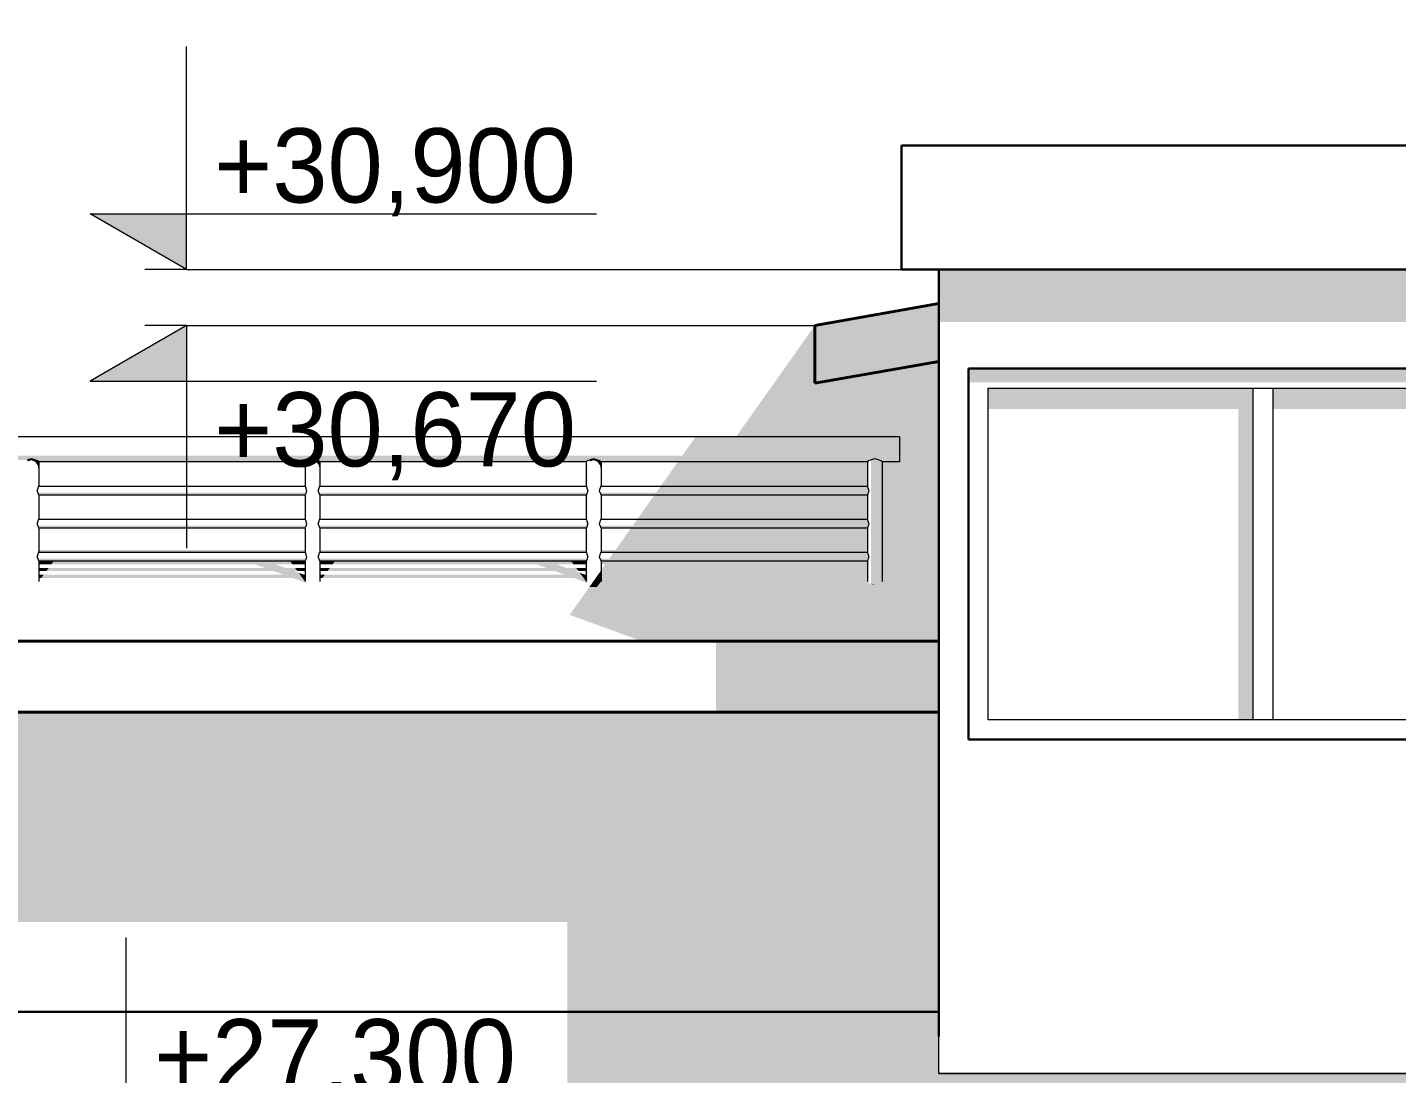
# Model space of a CAD drawing. Extents: x -73780 to 132552, y -11647 to 36957.
# Drawn here: x -65534 to -60003, y 27650 to 31878 of the extents above; entities that cross this region are included whole.
import ezdxf
from ezdxf.enums import TextEntityAlignment as Align

# ---------------------------------------------------------------- set-up
doc = ezdxf.new("R2010")
doc.units = 0
doc.header["$MEASUREMENT"] = 0
for name, color, linetype, lineweight in [('0_Ном_пера__1', 7, 'Continuous', 13), ('0_Ном_пера__120', 7, 'Continuous', 13), ('0_Ном_пера__7', 7, 'Continuous', 5), ('Интерьер- Перегородка_Ном_пера__41', 7, 'Continuous', 30), ('Интерьер- Перегородка_Ном_пера__7', 7, 'Continuous', 5), ('Крыши_Ном_пера__61', 7, 'Continuous', 40), ('Крыши_Ном_пера__7', 7, 'Continuous', 5), ('Мебель_Ном_пера__1', 7, 'Continuous', 13), ('Мебель_Ном_пера__7', 7, 'Continuous', 5), ('Окна ArchiCAD_Ном_пера__1', 7, 'Continuous', 13), ('Окна ArchiCAD_Ном_пера__41', 7, 'Continuous', 30), ('Окна ArchiCAD_Ном_пера__7', 7, 'Continuous', 5), ('Перекрытия_Ном_пера__21', 7, 'Continuous', 20), ('Перекрытия_Ном_пера__41', 7, 'Continuous', 30), ('Перекрытия_Ном_пера__7', 7, 'Continuous', 5)]:
    doc.layers.add(name, color=color, linetype=linetype, lineweight=lineweight)
doc.layers.add('0_Ном_пера__98', color=7, linetype='Continuous', lineweight=13, true_color=0x001f3e)
for name, color, linetype in [('Интерьер- Перегородка', 7, 'Continuous'), ('Крыши', 7, 'Continuous'), ('Мебель', 7, 'Continuous'), ('Окна ArchiCAD', 7, 'Continuous'), ('Перекрытия', 7, 'Continuous')]:
    doc.layers.add(name, color=color, linetype=linetype)
doc.styles.add('СГЕНЕРИР_СТИЛЬ_1', font='GOTHIC.TTF')
doc.styles.add('СГЕНЕРИР_СТИЛЬ_3', font='GOTHIC.TTF')

# ---------------------------------------------------------------- blocks, each defined once
blk = doc.blocks.new('Элемент разреза_206', base_point=(-87179.4, 0))
at = {"layer": 'Окна ArchiCAD_Ном_пера__7', "linetype": 'Continuous'}
for points in [[(-61732.7, 30500), (-61732.7, 30443.4), (-58302.7, 30443.4), (-58302.7, 30420), (-58282.7, 30420), (-58202.7, 30420), (-58202.7, 30500)], [(-61652.7, 30420), (-61652.7, 30335.1), (-60642.7, 30335.1), (-60642.7, 29080), (-60582.7, 29080), (-60582.7, 30420)], [(-60502.7, 30335.1), (-59492.7, 30335.1), (-59492.7, 29080), (-59432.7, 29080), (-59432.7, 30420), (-60502.7, 30420)], [(-58282.7, 30420), (-59352.7, 30420), (-59352.7, 30335.1), (-58362.7, 30335.1), (-58362.7, 29080), (-58282.7, 29080)], [(-58202.7, 29080), (-58202.7, 30420), (-58282.7, 30420), (-58282.7, 29080)], [(-58302.7, 29000), (-58202.7, 29000), (-58202.7, 29080), (-58282.7, 29080), (-58302.7, 29080)]]:
    blk.add_hatch(color=256, dxfattribs=at).paths.add_polyline_path(points, flags=0)
at = {"layer": 'Окна ArchiCAD_Ном_пера__1', "linetype": 'Continuous'}
for p, q in [((-61652.7, 29080), (-61652.7, 30420)), ((-61652.7, 30420), (-60582.7, 30420)), ((-60582.7, 30420), (-60502.7, 30420)), ((-60582.7, 29080), (-60582.7, 30420)), ((-60502.7, 30420), (-60502.7, 29080)), ((-60502.7, 30420), (-59432.7, 30420)), ((-59432.7, 30420), (-59352.7, 30420)), ((-59432.7, 29080), (-59432.7, 30420)), ((-59352.7, 30420), (-59352.7, 29080)), ((-59352.7, 30420), (-58282.7, 30420)), ((-58282.7, 30420), (-58282.7, 29080)), ((-60582.7, 29080), (-61652.7, 29080)), ((-60502.7, 29080), (-60582.7, 29080)), ((-59432.7, 29080), (-60502.7, 29080)), ((-59352.7, 29080), (-59432.7, 29080)), ((-58282.7, 29080), (-59352.7, 29080))]:
    blk.add_line(p, q, dxfattribs=at)
at = {"layer": 'Окна ArchiCAD_Ном_пера__41', "linetype": 'Continuous'}
for p, q in [((-58202.7, 30500), (-61732.7, 30500)), ((-61732.7, 30500), (-61732.7, 29000)), ((-61732.7, 29000), (-58202.7, 29000))]:
    blk.add_line(p, q, dxfattribs=at)
blk = doc.blocks.new('Элемент разреза_277', base_point=(-87179.4, 0))
at = {"layer": 'Мебель_Ном_пера__7', "linetype": 'Continuous'}
for points in [[(-62840, 30216), (-62852.9, 30197.7), (-62011, 30197.7), (-62011, 30216)], [(-62835.2, 30222.7), (-62840, 30216), (-62011, 30216), (-62011, 30222.7)], [(-67889.8, 30129.4), (-67805.8, 30129.4), (-67804.8, 30130.4), (-67789.8, 30134.4), (-67774.8, 30130.4), (-67773.9, 30129.4), (-66670.1, 30129.4), (-66669.1, 30130.4), (-66654.1, 30134.4), (-66639.1, 30130.4), (-66638.1, 30129.4), (-65534.3, 30129.4), (-65533.3, 30130.4), (-65518.3, 30134.4), (-65503.3, 30130.4), (-65502.3, 30129.4), (-64398.5, 30129.4), (-64397.5, 30130.4), (-64382.5, 30134.4), (-64367.5, 30130.4), (-64366.6, 30129.4), (-63262.8, 30129.4), (-63261.8, 30130.4), (-63246.8, 30134.4), (-63231.8, 30130.4), (-63230.8, 30129.4), (-62127, 30129.4), (-62126, 30130.4), (-62111, 30134.4), (-62096, 30130.4), (-62095, 30129.4), (-62011, 30129.4), (-62011, 30147.7), (-67889.8, 30147.7)], [(-62870.6, 30172.7), (-62888.3, 30147.7), (-62011, 30147.7), (-62011, 30172.7)], [(-62852.9, 30197.7), (-62870.6, 30172.7), (-62011, 30172.7), (-62011, 30197.7)], [(-65533.3, 30130.4), (-65533.3, 30123.2), (-65518.3, 30128.9), (-65518.3, 30134.4)], [(-65503.3, 30129.6), (-65503.3, 30130.4), (-65518.3, 30134.4), (-65518.3, 30130.7)], [(-65518.3, 30128.9), (-65503.3, 30123.2), (-65503.3, 30129.6), (-65518.3, 30130.7)], [(-65503.3, 30123.2), (-65492.3, 30107.6), (-65492.3, 30126.7), (-65502.3, 30129.4), (-65503.3, 30130.4)], [(-65502.3, 30129.4), (-65492.3, 30126.7), (-65488.3, 30122.7), (-64412.5, 30122.7), (-64408.5, 30126.7), (-64398.5, 30129.4)], [(-65492.3, 30126.7), (-65492.3, 30107.6), (-65488.3, 30086.4), (-65488.3, 30122.7)], [(-64412.5, 30024.3), (-64410.2, 30022), (-64408.5, 30015.7), (-64408.5, 30126.7), (-64412.5, 30122.7)], [(-64397.5, 30130.4), (-64397.5, 30123.2), (-64382.5, 30128.9), (-64382.5, 30134.4)], [(-64382.5, 30128.9), (-64367.5, 30123.2), (-64367.5, 30130.4), (-64382.5, 30134.4)], [(-64367.5, 30130.4), (-64367.5, 30123.2), (-64356.6, 30107.6), (-64356.6, 30126.7), (-64366.6, 30129.4)], [(-64366.6, 30129.4), (-64356.6, 30126.7), (-64352.5, 30122.7), (-63276.8, 30122.7), (-63272.8, 30126.7), (-63262.8, 30129.4)], [(-64356.6, 30107.6), (-64352.5, 30086.4), (-64352.5, 30122.7), (-64356.6, 30126.7)], [(-63276.8, 30024.3), (-63274.4, 30022), (-63272.8, 30015.7), (-63272.8, 30126.7), (-63276.8, 30122.7)], [(-63261.8, 30130.4), (-63261.8, 30123.2), (-63246.8, 30128.9), (-63246.8, 30134.4)], [(-63246.8, 30134.4), (-63246.8, 30128.9), (-63231.8, 30123.2), (-63231.8, 30130.4)], [(-63231.8, 30123.2), (-63220.8, 30107.6), (-63220.8, 30126.7), (-63230.8, 30129.4), (-63231.8, 30130.4)], [(-63230.8, 30129.4), (-63220.8, 30126.7), (-63216.8, 30122.7), (-62141, 30122.7), (-62137, 30126.7), (-62127, 30129.4)], [(-63216.8, 30122.7), (-63220.8, 30126.7), (-63220.8, 30107.6), (-63216.8, 30086.4)], [(-62141, 30122.7), (-62141, 30024.3), (-62138.7, 30022), (-62137, 30015.7), (-62137, 30126.7)], [(-62111, 30134.4), (-62126, 30130.4), (-62126, 29629.4), (-62111, 29627.9)], [(-62111, 30134.4), (-62111, 29627.9), (-62096, 29629.4), (-62096, 30130.4)], [(-62096, 30130.4), (-62096, 29629.4), (-62085, 29633.4), (-62085, 30126.7), (-62095, 30129.4)], [(-62095, 30129.4), (-62085, 30126.7), (-62081, 30122.7), (-62011, 30122.7), (-62011, 30129.4)], [(-62081, 30122.7), (-62085, 30126.7), (-62085, 29633.4), (-62081, 29638.8)], [(-65492.3, 29997.9), (-65490.7, 29991.7), (-64410.2, 29991.7), (-64408.5, 29997.9), (-64408.4, 29998.1), (-65492.5, 29998.1)], [(-65492.5, 29998.1), (-65492.3, 29997.9), (-65492.3, 29997.9)], [(-65492.3, 29997.9), (-65488.3, 29976.7), (-65488.3, 29989.3), (-65490.7, 29991.7), (-65492.3, 29997.9)], [(-65488.3, 29989.3), (-64412.5, 29989.3), (-64410.2, 29991.7), (-65490.7, 29991.7)], [(-64423.5, 30024.3), (-64414.8, 30022), (-64410.2, 30022), (-64412.5, 30024.3)], [(-64408.5, 30015.7), (-64410.2, 30022), (-64414.8, 30022)], [(-64410.2, 29991.7), (-64412.5, 29989.3), (-64412.5, 29891), (-64410.2, 29888.7), (-64408.5, 29882.4), (-64408.5, 29997.9)], [(-64356.6, 29997.9), (-64354.9, 29991.7), (-63274.4, 29991.7), (-63272.8, 29997.9), (-63272.6, 29998.1), (-64356.7, 29998.1)], [(-64356.7, 29998.1), (-64356.6, 29997.9), (-64356.6, 29997.9)], [(-64356.6, 29997.9), (-64356.6, 29997.9), (-64352.5, 29976.7), (-64352.5, 29989.3), (-64354.9, 29991.7)], [(-64352.5, 29989.3), (-63276.8, 29989.3), (-63274.4, 29991.7), (-64354.9, 29991.7)], [(-63287.8, 30024.3), (-63279, 30022), (-63274.4, 30022), (-63276.8, 30024.3)], [(-63272.8, 30015.7), (-63274.4, 30022), (-63279, 30022)], [(-63274.4, 29991.7), (-63276.8, 29989.3), (-63276.8, 29891), (-63274.4, 29888.7), (-63272.8, 29882.4), (-63272.8, 29997.9)], [(-63220.8, 29997.9), (-63219.1, 29991.7), (-62138.7, 29991.7), (-62137, 29997.9), (-62136.8, 29998.1), (-63221, 29998.1)], [(-63220.8, 29997.9), (-63221, 29998.1), (-63220.8, 29997.9)], [(-63220.8, 29997.9), (-63220.8, 29997.9), (-63216.8, 29976.7), (-63216.8, 29989.3), (-63219.1, 29991.7)], [(-63216.8, 29989.3), (-62141, 29989.3), (-62138.7, 29991.7), (-63219.1, 29991.7)], [(-62987.8, 30006.8), (-62994, 29998.1), (-62136.8, 29998.1), (-62134.5, 30006.8)], [(-62981.7, 30015.6), (-62987.8, 30006.8), (-62134.5, 30006.8), (-62136.8, 30015.6)], [(-62977.1, 30022), (-62981.7, 30015.6), (-62136.8, 30015.6), (-62137, 30015.7), (-62138.7, 30022)], [(-62975.5, 30024.3), (-62977.1, 30022), (-62138.7, 30022), (-62141, 30024.3)], [(-62138.7, 29991.7), (-62141, 29989.3), (-62141, 29891), (-62138.7, 29888.7), (-62137, 29882.4), (-62137, 29997.9)], [(-64423.5, 29891), (-64414.8, 29888.7), (-64410.2, 29888.7), (-64412.5, 29891)], [(-64408.5, 29882.4), (-64410.2, 29888.7), (-64414.8, 29888.7)], [(-63287.8, 29891), (-63279, 29888.7), (-63274.4, 29888.7), (-63276.8, 29891)], [(-63272.8, 29882.4), (-63274.4, 29888.7), (-63279, 29888.7)], [(-63082.1, 29873.5), (-63088.3, 29864.8), (-62136.8, 29864.8), (-62134.5, 29873.5)], [(-63075.9, 29882.3), (-63082.1, 29873.5), (-62134.5, 29873.5), (-62136.8, 29882.3)], [(-63071.4, 29888.7), (-63075.9, 29882.3), (-62136.8, 29882.3), (-62137, 29882.4), (-62138.7, 29888.7)], [(-63069.7, 29891), (-63071.4, 29888.7), (-62138.7, 29888.7), (-62141, 29891)], [(-65492.3, 29864.6), (-65490.7, 29858.4), (-64410.2, 29858.4), (-64408.5, 29864.6), (-64408.4, 29864.8), (-65492.5, 29864.8)], [(-65492.5, 29864.8), (-65492.3, 29864.5), (-65492.3, 29864.6)], [(-65492.3, 29864.5), (-65488.3, 29843.3), (-65488.3, 29856), (-65490.7, 29858.4), (-65492.3, 29864.6)], [(-65488.3, 29856), (-64412.5, 29856), (-64410.2, 29858.4), (-65490.7, 29858.4)], [(-64410.2, 29858.4), (-64412.5, 29856), (-64412.5, 29757.7), (-64410.2, 29755.3), (-64408.5, 29749.1), (-64408.5, 29864.6)], [(-64356.6, 29864.6), (-64354.9, 29858.4), (-63274.4, 29858.4), (-63272.8, 29864.6), (-63272.6, 29864.8), (-64356.7, 29864.8)], [(-64356.7, 29864.8), (-64356.6, 29864.5), (-64356.6, 29864.6)], [(-64354.9, 29858.4), (-64356.6, 29864.6), (-64356.6, 29864.5), (-64352.5, 29843.3), (-64352.5, 29856)], [(-64352.5, 29856), (-63276.8, 29856), (-63274.4, 29858.4), (-64354.9, 29858.4)], [(-63274.4, 29858.4), (-63276.8, 29856), (-63276.8, 29757.7), (-63274.4, 29755.3), (-63272.8, 29749.1), (-63272.8, 29864.6)], [(-63220.8, 29864.6), (-63219.1, 29858.4), (-62138.7, 29858.4), (-62137, 29864.6), (-62136.8, 29864.8), (-63221, 29864.8)], [(-63220.8, 29864.6), (-63221, 29864.8), (-63220.8, 29864.5)], [(-63219.1, 29858.4), (-63220.8, 29864.6), (-63220.8, 29864.5), (-63216.8, 29843.3), (-63216.8, 29856)], [(-63216.8, 29856), (-62141, 29856), (-62138.7, 29858.4), (-63219.1, 29858.4)], [(-62141, 29757.7), (-62138.7, 29755.3), (-62137, 29749.1), (-62137, 29864.6), (-62138.7, 29858.4), (-62141, 29856)], [(-65492.3, 29731.3), (-65490.7, 29725), (-64410.2, 29725), (-64408.5, 29731.3), (-64408.4, 29731.4), (-65492.5, 29731.4)], [(-65492.5, 29731.4), (-65492.3, 29731.2), (-65492.3, 29731.3)], [(-65490.7, 29725), (-65492.3, 29731.3), (-65492.3, 29731.2), (-65488.3, 29710), (-65488.3, 29722.7)], [(-65488.3, 29722.7), (-64412.5, 29722.7), (-64410.2, 29725), (-65490.7, 29725)], [(-64423.5, 29757.7), (-64414.8, 29755.3), (-64410.2, 29755.3), (-64412.5, 29757.7)], [(-64408.5, 29749.1), (-64410.2, 29755.3), (-64414.8, 29755.3)], [(-64412.5, 29722.7), (-64412.5, 29638.8), (-64408.5, 29633.4), (-64408.5, 29731.3), (-64410.2, 29725)], [(-64356.6, 29731.3), (-64354.9, 29725), (-63274.4, 29725), (-63272.8, 29731.3), (-63272.6, 29731.4), (-64356.7, 29731.4)], [(-64356.7, 29731.4), (-64356.6, 29731.2), (-64356.6, 29731.3)], [(-64356.6, 29731.2), (-64352.5, 29710), (-64352.5, 29722.7), (-64354.9, 29725), (-64356.6, 29731.3)], [(-64352.5, 29722.7), (-63276.8, 29722.7), (-63274.4, 29725), (-64354.9, 29725)], [(-63276.8, 29757.7), (-63287.8, 29757.7), (-63279, 29755.3), (-63274.4, 29755.3)], [(-63272.8, 29749.1), (-63274.4, 29755.3), (-63279, 29755.3)], [(-63276.8, 29722.7), (-63276.8, 29638.8), (-63272.8, 29633.4), (-63272.8, 29731.3), (-63274.4, 29725)], [(-63220.8, 29731.3), (-63219.1, 29725), (-62138.7, 29725), (-62137, 29731.3), (-62136.8, 29731.4), (-63221, 29731.4)], [(-63220.8, 29731.3), (-63221, 29731.4), (-63220.8, 29731.2)], [(-63219.1, 29725), (-63220.8, 29731.3), (-63220.8, 29731.2), (-63216.8, 29710), (-63216.8, 29722.7)], [(-63216.8, 29722.7), (-62141, 29722.7), (-62138.7, 29725), (-63219.1, 29725)], [(-63176.4, 29740.2), (-63182.6, 29731.4), (-62136.8, 29731.4), (-62134.5, 29740.2)], [(-63170.2, 29748.9), (-63176.4, 29740.2), (-62134.5, 29740.2), (-62136.8, 29748.9)], [(-63165.7, 29755.3), (-63170.2, 29748.9), (-62136.8, 29748.9), (-62137, 29749.1), (-62138.7, 29755.3)], [(-63164, 29757.7), (-63165.7, 29755.3), (-62138.7, 29755.3), (-62141, 29757.7)], [(-62141, 29722.7), (-62141, 29638.8), (-62137, 29633.4), (-62137, 29731.3), (-62138.7, 29725)], [(-63246.8, 29640.6), (-63246.8, 29627.9), (-63231.8, 29629.4), (-63231.8, 29661.9)], [(-63231.8, 29661.9), (-63231.8, 29629.4), (-63220.8, 29633.4), (-63220.8, 29677.4)], [(-63220.8, 29677.4), (-63220.8, 29633.4), (-63216.8, 29638.8), (-63216.8, 29683.1)], [(-63255.2, 29628.7), (-63246.8, 29627.9), (-63246.8, 29640.6)]]:
    blk.add_hatch(color=256, dxfattribs=at).paths.add_polyline_path(points, flags=0)
at = {"layer": 'Мебель_Ном_пера__1', "linetype": 'Continuous'}
for p, q in [((-62011, 30222.7), (-67889.8, 30222.7)), ((-62011, 30222.7), (-62011, 30216)), ((-62011, 30216), (-62011, 30197.7)), ((-62011, 30197.7), (-62011, 30172.7)), ((-62011, 30172.7), (-62011, 30147.7)), ((-62011, 30147.7), (-62011, 30129.4)), ((-65533.3, 30130.4), (-65534.3, 30129.4)), ((-65518.3, 30134.4), (-65533.3, 30130.4)), ((-65503.3, 30130.4), (-65518.3, 30134.4)), ((-65502.3, 30129.4), (-65503.3, 30130.4)), ((-65492.3, 30126.7), (-65502.3, 30129.4)), ((-65488.3, 30122.7), (-65492.3, 30126.7)), ((-65488.3, 30122.7), (-65488.3, 30024.3)), ((-64412.5, 30122.7), (-65488.3, 30122.7)), ((-64408.5, 30126.7), (-64412.5, 30122.7)), ((-64412.5, 30122.7), (-64412.5, 30024.3)), ((-64398.5, 30129.4), (-64408.5, 30126.7)), ((-64397.5, 30130.4), (-64398.5, 30129.4)), ((-64382.5, 30134.4), (-64397.5, 30130.4)), ((-64367.5, 30130.4), (-64382.5, 30134.4)), ((-64366.6, 30129.4), (-64367.5, 30130.4)), ((-64356.6, 30126.7), (-64366.6, 30129.4)), ((-64352.5, 30122.7), (-64356.6, 30126.7)), ((-63276.8, 30122.7), (-64352.6, 30122.7)), ((-64352.5, 30122.7), (-64352.5, 30024.3)), ((-63272.8, 30126.7), (-63276.8, 30122.7)), ((-63276.8, 30122.7), (-63276.8, 30024.3)), ((-63262.8, 30129.4), (-63272.8, 30126.7)), ((-63261.8, 30130.4), (-63262.8, 30129.4)), ((-63246.8, 30134.4), (-63261.8, 30130.4)), ((-63231.8, 30130.4), (-63246.8, 30134.4)), ((-63230.8, 30129.4), (-63231.8, 30130.4)), ((-63220.8, 30126.7), (-63230.8, 30129.4)), ((-63216.8, 30122.7), (-63220.8, 30126.7)), ((-63216.8, 30122.7), (-63216.8, 30024.3)), ((-62141, 30122.7), (-63216.8, 30122.7)), ((-62137, 30126.7), (-62141, 30122.7)), ((-62141, 30122.7), (-62141, 30024.3)), ((-62127, 30129.4), (-62137, 30126.7)), ((-62126, 30130.4), (-62127, 30129.4)), ((-62111, 30134.4), (-62126, 30130.4)), ((-62096, 30130.4), (-62111, 30134.4)), ((-62095, 30129.4), (-62096, 30130.4)), ((-62085, 30126.7), (-62095, 30129.4)), ((-62081, 30122.7), (-62085, 30126.7)), ((-62081, 30122.7), (-62081, 29638.8)), ((-62011, 30122.7), (-62081, 30122.7)), ((-62011, 30129.4), (-62011, 30122.7)), ((-65492.5, 30015.6), (-65494.8, 30006.8)), ((-65492.5, 29998.1), (-65494.8, 30006.8)), ((-65492.3, 30015.7), (-65492.5, 30015.6)), ((-65492.3, 29997.9), (-65492.5, 29998.1)), ((-65490.7, 30022), (-65492.3, 30015.7)), ((-65492.3, 29997.9), (-65490.7, 29991.7)), ((-65488.3, 30024.3), (-65490.7, 30022)), ((-65488.3, 29989.3), (-65490.7, 29991.7)), ((-65488.3, 30024.3), (-64412.5, 30024.3)), ((-65488.3, 29989.4), (-65488.3, 29891)), ((-65488.3, 29989.3), (-64412.5, 29989.3)), ((-64410.2, 30022), (-64412.5, 30024.3)), ((-64412.5, 29989.3), (-64410.2, 29991.7)), ((-64412.5, 29989.4), (-64412.5, 29891)), ((-64408.5, 30015.7), (-64410.2, 30022)), ((-64408.5, 29997.9), (-64410.2, 29991.7)), ((-64408.4, 30015.6), (-64408.5, 30015.7)), ((-64408.4, 29998.1), (-64408.5, 29997.9)), ((-64406, 30006.8), (-64408.4, 30015.6)), ((-64406, 30006.8), (-64408.4, 29998.1)), ((-64356.7, 30015.6), (-64359.1, 30006.8)), ((-64356.7, 29998.1), (-64359.1, 30006.8)), ((-64356.6, 30015.7), (-64356.7, 30015.6)), ((-64356.6, 29997.9), (-64356.7, 29998.1)), ((-64354.9, 30022), (-64356.6, 30015.7)), ((-64356.6, 29997.9), (-64354.9, 29991.7)), ((-64352.5, 30024.3), (-64354.9, 30022)), ((-64352.5, 29989.3), (-64354.9, 29991.7)), ((-64352.5, 30024.3), (-63276.8, 30024.3)), ((-64352.5, 29989.4), (-64352.5, 29891)), ((-64352.5, 29989.3), (-63276.8, 29989.3)), ((-63274.4, 30022), (-63276.8, 30024.3)), ((-63276.8, 29989.3), (-63274.4, 29991.7)), ((-63276.8, 29989.4), (-63276.8, 29891)), ((-63272.8, 30015.7), (-63274.4, 30022)), ((-63272.8, 29997.9), (-63274.4, 29991.7)), ((-63272.6, 30015.6), (-63272.8, 30015.7)), ((-63272.6, 29998.1), (-63272.8, 29997.9)), ((-63270.3, 30006.8), (-63272.6, 30015.6)), ((-63270.3, 30006.8), (-63272.6, 29998.1)), ((-63221, 30015.6), (-63223.3, 30006.8)), ((-63221, 29998.1), (-63223.3, 30006.8)), ((-63220.8, 30015.7), (-63221, 30015.6)), ((-63220.8, 29997.9), (-63221, 29998.1)), ((-63219.1, 30022), (-63220.8, 30015.7)), ((-63220.8, 29997.9), (-63219.1, 29991.7)), ((-63216.8, 30024.3), (-63219.1, 30022)), ((-63216.8, 29989.3), (-63219.1, 29991.7)), ((-63216.8, 30024.3), (-62141, 30024.3)), ((-63216.8, 29989.3), (-63216.8, 29891)), ((-63216.8, 29989.3), (-62141, 29989.3)), ((-62138.7, 30022), (-62141, 30024.3)), ((-62141, 29989.3), (-62138.7, 29991.7)), ((-62141, 29989.4), (-62141, 29891)), ((-62137, 30015.7), (-62138.7, 30022)), ((-62137, 29997.9), (-62138.7, 29991.7)), ((-62136.8, 30015.6), (-62137, 30015.7)), ((-62136.8, 29998.1), (-62137, 29997.9)), ((-62134.5, 30006.8), (-62136.8, 30015.6)), ((-62134.5, 30006.8), (-62136.8, 29998.1)), ((-65492.5, 29882.3), (-65494.8, 29873.5)), ((-65492.5, 29864.8), (-65494.8, 29873.5)), ((-65492.3, 29882.4), (-65492.5, 29882.3)), ((-65490.7, 29888.7), (-65492.3, 29882.4)), ((-65488.3, 29891), (-65490.7, 29888.7)), ((-65488.3, 29891), (-64412.5, 29891)), ((-64410.2, 29888.7), (-64412.5, 29891)), ((-64408.5, 29882.4), (-64410.2, 29888.7)), ((-64408.4, 29882.3), (-64408.5, 29882.4)), ((-64406, 29873.5), (-64408.4, 29882.3)), ((-64406, 29873.5), (-64408.4, 29864.8)), ((-64356.7, 29882.3), (-64359.1, 29873.5)), ((-64356.7, 29864.8), (-64359.1, 29873.5)), ((-64356.6, 29882.4), (-64356.7, 29882.3)), ((-64354.9, 29888.7), (-64356.6, 29882.4)), ((-64352.5, 29891), (-64354.9, 29888.7)), ((-64352.5, 29891), (-63276.8, 29891)), ((-63274.4, 29888.7), (-63276.8, 29891)), ((-63272.8, 29882.4), (-63274.4, 29888.7)), ((-63272.6, 29882.3), (-63272.8, 29882.4)), ((-63270.3, 29873.5), (-63272.6, 29882.3)), ((-63270.3, 29873.5), (-63272.6, 29864.8)), ((-63221, 29882.3), (-63223.3, 29873.5)), ((-63221, 29864.8), (-63223.3, 29873.5)), ((-63220.8, 29882.4), (-63221, 29882.3)), ((-63219.1, 29888.7), (-63220.8, 29882.4)), ((-63216.8, 29891), (-63219.1, 29888.7)), ((-63216.8, 29891), (-62141, 29891)), ((-62138.7, 29888.7), (-62141, 29891)), ((-62137, 29882.4), (-62138.7, 29888.7)), ((-62136.8, 29882.3), (-62137, 29882.4)), ((-62134.5, 29873.5), (-62136.8, 29882.3)), ((-62134.5, 29873.5), (-62136.8, 29864.8)), ((-65492.3, 29864.6), (-65492.5, 29864.8)), ((-65492.3, 29864.6), (-65490.7, 29858.4)), ((-65488.3, 29856), (-65490.7, 29858.4)), ((-65488.3, 29856), (-65488.3, 29757.7)), ((-65488.3, 29856), (-64412.5, 29856)), ((-64412.5, 29856), (-64410.2, 29858.4)), ((-64412.5, 29856), (-64412.5, 29757.7)), ((-64408.5, 29864.6), (-64410.2, 29858.4)), ((-64408.4, 29864.8), (-64408.5, 29864.6)), ((-64356.6, 29864.6), (-64356.7, 29864.8)), ((-64356.6, 29864.6), (-64354.9, 29858.4)), ((-64352.5, 29856), (-64354.9, 29858.4)), ((-64352.5, 29856), (-64352.5, 29757.7)), ((-64352.5, 29856), (-63276.8, 29856)), ((-63276.8, 29856), (-63274.4, 29858.4)), ((-63276.8, 29856), (-63276.8, 29757.7)), ((-63272.8, 29864.6), (-63274.4, 29858.4)), ((-63272.6, 29864.8), (-63272.8, 29864.6)), ((-63220.8, 29864.6), (-63221, 29864.8)), ((-63220.8, 29864.6), (-63219.1, 29858.4)), ((-63216.8, 29856), (-63219.1, 29858.4)), ((-63216.8, 29856), (-63216.8, 29757.7)), ((-63216.8, 29856), (-62141, 29856)), ((-62141, 29856), (-62138.7, 29858.4)), ((-62141, 29856), (-62141, 29757.7)), ((-62137, 29864.6), (-62138.7, 29858.4)), ((-62136.8, 29864.8), (-62137, 29864.6)), ((-65492.5, 29748.9), (-65494.8, 29740.2)), ((-65492.5, 29731.4), (-65494.8, 29740.2)), ((-65492.3, 29749.1), (-65492.5, 29748.9)), ((-65492.3, 29731.3), (-65492.5, 29731.4)), ((-65490.7, 29755.3), (-65492.3, 29749.1)), ((-65492.3, 29731.3), (-65490.7, 29725)), ((-65488.3, 29757.7), (-65490.7, 29755.3)), ((-65488.3, 29722.7), (-65490.7, 29725)), ((-65488.3, 29757.7), (-64412.5, 29757.7)), ((-65488.3, 29722.7), (-65488.3, 29638.8)), ((-65488.3, 29722.7), (-64412.5, 29722.7)), ((-64410.2, 29755.3), (-64412.5, 29757.7)), ((-64412.5, 29722.7), (-64410.2, 29725)), ((-64412.5, 29722.7), (-64412.5, 29638.8)), ((-64408.5, 29749.1), (-64410.2, 29755.3)), ((-64408.5, 29731.3), (-64410.2, 29725)), ((-64408.4, 29748.9), (-64408.5, 29749.1)), ((-64408.4, 29731.4), (-64408.5, 29731.3)), ((-64406, 29740.2), (-64408.4, 29748.9)), ((-64406, 29740.2), (-64408.4, 29731.4)), ((-64356.7, 29748.9), (-64359.1, 29740.2)), ((-64356.7, 29731.4), (-64359.1, 29740.2)), ((-64356.6, 29749.1), (-64356.7, 29748.9)), ((-64356.6, 29731.3), (-64356.7, 29731.4)), ((-64354.9, 29755.3), (-64356.6, 29749.1)), ((-64356.6, 29731.3), (-64354.9, 29725)), ((-64352.5, 29757.7), (-64354.9, 29755.3)), ((-64352.5, 29722.7), (-64354.9, 29725)), ((-64352.5, 29757.7), (-63276.8, 29757.7)), ((-64352.5, 29722.7), (-64352.5, 29638.8)), ((-64352.5, 29722.7), (-63276.8, 29722.7)), ((-63274.4, 29755.3), (-63276.8, 29757.7)), ((-63276.8, 29722.7), (-63274.4, 29725)), ((-63276.8, 29722.7), (-63276.8, 29638.8)), ((-63272.8, 29749.1), (-63274.4, 29755.3)), ((-63272.8, 29731.3), (-63274.4, 29725)), ((-63272.6, 29748.9), (-63272.8, 29749.1)), ((-63272.6, 29731.4), (-63272.8, 29731.3)), ((-63270.3, 29740.2), (-63272.6, 29748.9)), ((-63270.3, 29740.2), (-63272.6, 29731.4)), ((-63221, 29748.9), (-63223.3, 29740.2)), ((-63221, 29731.4), (-63223.3, 29740.2)), ((-63220.8, 29749.1), (-63221, 29748.9)), ((-63220.8, 29731.3), (-63221, 29731.4)), ((-63219.1, 29755.3), (-63220.8, 29749.1)), ((-63220.8, 29731.3), (-63219.1, 29725)), ((-63216.8, 29757.7), (-63219.1, 29755.3)), ((-63216.8, 29722.7), (-63219.1, 29725)), ((-63216.8, 29757.7), (-62141, 29757.7)), ((-63216.8, 29722.7), (-63216.8, 29638.8)), ((-63216.8, 29722.7), (-62141, 29722.7)), ((-62138.7, 29755.3), (-62141, 29757.7)), ((-62141, 29722.7), (-62138.7, 29725)), ((-62141, 29722.7), (-62141, 29638.8)), ((-62137, 29749.1), (-62138.7, 29755.3)), ((-62137, 29731.3), (-62138.7, 29725)), ((-62136.8, 29748.9), (-62137, 29749.1)), ((-62136.8, 29731.4), (-62137, 29731.3)), ((-62134.5, 29740.2), (-62136.8, 29748.9)), ((-62134.5, 29740.2), (-62136.8, 29731.4))]:
    blk.add_line(p, q, dxfattribs=at)
blk = doc.blocks.new('Элемент разреза_5', base_point=(-87179.4, 0))
at = {"layer": 'Перекрытия_Ном_пера__41', "linetype": 'Continuous'}
for p, q in [((-62002.7, 31400), (-53892.7, 31400)), ((-62002.7, 30900), (-62002.7, 31400)), ((-62002.7, 30900), (-53892.7, 30900))]:
    blk.add_line(p, q, dxfattribs=at)
blk = doc.blocks.new('Элемент разреза_29', base_point=(-87179.4, 0))
at = {"layer": 'Перекрытия_Ном_пера__7', "linetype": 'Continuous'}
blk.add_hatch(color=256, dxfattribs=at).paths.add_polyline_path([(-58262.7, 27800), (-58262.7, 27650), (-58202.7, 27650), (-58202.7, 27800)], flags=0)
at = {"layer": 'Перекрытия_Ном_пера__21', "linetype": 'Continuous'}
for q in [(-61852.7, 27800), (-58202.7, 27650)]:
    blk.add_line((-61852.7, 27650), q, dxfattribs=at)
blk = doc.blocks.new('Элемент разреза_69', base_point=(-87179.4, 0))
at = {"layer": 'Крыши_Ном_пера__7', "linetype": 'Continuous'}
for points in [[(-62352.8, 30673.6), (-62671.6, 30222.7), (-62011, 30222.7), (-62011, 30122.7), (-62081, 30122.7), (-62081, 29801.9), (-61852.7, 29801.9), (-61852.7, 30528.2), (-62352.8, 30440)], [(-62905.9, 30122.7), (-62975.5, 30024.3), (-62141, 30024.3), (-62141, 30122.7)], [(-63069.7, 29891), (-62141, 29891), (-62141, 29989.3), (-63000.2, 29989.3)], [(-63132.7, 29801.9), (-62141, 29801.9), (-62141, 29856), (-63094.5, 29856)], [(-65488.3, 29765.8), (-65488.3, 29757.7), (-65400.8, 29757.7), (-65394.9, 29765.8)], [(-65394.9, 29765.8), (-65400.8, 29757.7), (-64500, 29757.7), (-64506, 29765.8)], [(-64506, 29765.8), (-64500, 29757.7), (-64412.5, 29757.7), (-64412.5, 29765.8)], [(-64352.5, 29757.7), (-64265.1, 29757.7), (-64259.1, 29765.8), (-64352.5, 29765.8)], [(-64259.1, 29765.8), (-64265.1, 29757.7), (-63364.3, 29757.7), (-63370.2, 29765.8)], [(-63370.2, 29765.8), (-63364.3, 29757.7), (-63276.8, 29757.7), (-63276.8, 29765.8)], [(-63158.3, 29765.8), (-63216.8, 29765.8), (-63216.8, 29757.7), (-63129.3, 29757.7), (-63096.7, 29801.9), (-63132.7, 29801.9)], [(-63096.7, 29801.9), (-63129.3, 29757.7), (-62228.5, 29757.7), (-62261.1, 29801.9)], [(-62141, 29801.9), (-62261.1, 29801.9), (-62228.5, 29757.7), (-62141, 29757.7)], [(-62137, 29633.4), (-62124.4, 29616.3), (-61852.7, 29616.3), (-61852.7, 29801.9), (-61961, 29801.9), (-62085, 29633.4), (-62096, 29629.4), (-62119.7, 29627.1)], [(-62081, 29638.8), (-61961, 29801.9), (-62081, 29801.9)], [(-65428.3, 29720.3), (-65488.3, 29720.3), (-65488.3, 29708), (-65437.4, 29708)], [(-65477.6, 29653.4), (-64463.5, 29653.4), (-64408.5, 29633.4), (-64438.5, 29674.1), (-64456.6, 29680.7), (-64443.4, 29680.7), (-64452.5, 29693), (-64490.5, 29693), (-64531.5, 29708), (-64463.4, 29708), (-64472.5, 29720.3), (-64565.5, 29720.3), (-64571.9, 29722.7), (-64653.9, 29722.7), (-64647.4, 29720.3), (-65428.3, 29720.3), (-65437.4, 29708), (-64613.5, 29708), (-64572.5, 29693), (-65448.4, 29693), (-65457.5, 29680.7), (-64538.5, 29680.7), (-64497.5, 29665.8), (-65468.5, 29665.8)], [(-64472.5, 29720.3), (-64463.4, 29708), (-64412.5, 29708), (-64412.5, 29720.3)], [(-64352.5, 29720.3), (-64352.5, 29708), (-64301.6, 29708), (-64292.5, 29720.3)], [(-64341.8, 29653.4), (-63327.8, 29653.4), (-63272.8, 29633.4), (-63302.8, 29674.1), (-63320.8, 29680.7), (-63307.6, 29680.7), (-63316.7, 29693), (-63354.7, 29693), (-63395.8, 29708), (-63327.7, 29708), (-63336.8, 29720.3), (-63429.7, 29720.3), (-63436.1, 29722.7), (-63518.1, 29722.7), (-63511.7, 29720.3), (-64292.5, 29720.3), (-64301.6, 29708), (-63477.7, 29708), (-63436.7, 29693), (-64312.6, 29693), (-64321.7, 29680.7), (-63402.8, 29680.7), (-63361.7, 29665.8), (-64332.7, 29665.8)], [(-63336.8, 29720.3), (-63327.7, 29708), (-63276.8, 29708), (-63276.8, 29720.3)], [(-63233.4, 29616.3), (-62124.4, 29616.3), (-62202.7, 29722.7), (-63155.1, 29722.7)], [(-63216.8, 29638.8), (-63155.1, 29722.7), (-63188.8, 29722.7), (-63190.4, 29720.3), (-63216.8, 29720.3), (-63216.8, 29708), (-63199.2, 29708), (-63209.7, 29693), (-63216.8, 29693)], [(-62141, 29722.7), (-62202.7, 29722.7), (-62141, 29638.8)], [(-65488.3, 29693), (-65488.3, 29680.7), (-65457.5, 29680.7), (-65448.4, 29693)], [(-65488.3, 29653.4), (-65477.6, 29653.4), (-65468.5, 29665.8), (-65488.3, 29665.8)], [(-64412.5, 29693), (-64452.5, 29693), (-64443.4, 29680.7), (-64412.5, 29680.7)], [(-64415.5, 29665.8), (-64438.5, 29674.1), (-64412.5, 29638.8), (-64412.5, 29665.8)], [(-64352.5, 29693), (-64352.5, 29680.7), (-64321.7, 29680.7), (-64312.6, 29693)], [(-64332.7, 29665.8), (-64352.5, 29665.8), (-64352.5, 29653.4), (-64341.8, 29653.4)], [(-63276.8, 29693), (-63316.7, 29693), (-63307.6, 29680.7), (-63276.8, 29680.7)], [(-63302.8, 29674.1), (-63276.8, 29638.8), (-63276.8, 29665.8), (-63279.8, 29665.8)], [(-63264, 29616.3), (-63343.6, 29503.8), (-63062.4, 29401.4), (-62762.4, 29401.4), (-62752.7, 29397.9), (-61852.7, 29397.9), (-61852.7, 29616.3)], [(-63262.1, 29618.9), (-63264, 29616.3), (-63260.2, 29616.3)], [(-63262.1, 29618.9), (-63260.2, 29616.3), (-63233.4, 29616.3), (-63220.8, 29633.4), (-63246.8, 29623.9), (-63256.2, 29627.3)], [(-63256.2, 29627.3), (-63255.4, 29627.1), (-63246.8, 29627.9), (-63255.2, 29628.7)], [(-63255.4, 29627.1), (-63246.8, 29623.9), (-63231.8, 29629.4)], [(-62126, 29629.4), (-62119.7, 29627.1), (-62111, 29627.9)], [(-62752.7, 29110.6), (-61852.7, 29110.6), (-61852.7, 29397.9), (-62752.7, 29397.9)]]:
    blk.add_hatch(color=256, dxfattribs=at).paths.add_polyline_path(points, flags=0)
at = {"layer": 'Крыши_Ном_пера__61', "linetype": 'Continuous'}
for p, q in [((-67992.7, 29397.9), (-61852.7, 29397.9)), ((-67992.7, 29110.6), (-61852.7, 29110.6))]:
    blk.add_line(p, q, dxfattribs=at)
blk = doc.blocks.new('Элемент разреза_70', base_point=(-87179.4, 0))
at = {"layer": 'Крыши_Ном_пера__7', "linetype": 'Continuous'}
for points in [[(-58202.7, 31405.3), (-58233, 31400), (-58202.7, 31400)], [(-62352.8, 30673.6), (-62352.8, 30440), (-61852.7, 30528.2), (-61852.7, 30761.7)]]:
    blk.add_hatch(color=256, dxfattribs=at).paths.add_polyline_path(points, flags=0)
at = {"layer": 'Крыши_Ном_пера__61', "linetype": 'Continuous'}
for p, q in [((-58233, 31400), (-58202.7, 31405.3)), ((-62352.8, 30673.6), (-61852.7, 30761.7)), ((-62352.8, 30440), (-62352.8, 30673.6)), ((-62352.8, 30440), (-61852.7, 30528.2))]:
    blk.add_line(p, q, dxfattribs=at)
blk = doc.blocks.new('Элемент разреза_84', base_point=(-87179.4, 0))
at = {"layer": 'Интерьер- Перегородка_Ном_пера__7', "linetype": 'Continuous'}
for points in [[(-61852.7, 30687.9), (-58262.7, 30687.9), (-58262.7, 30500), (-58202.7, 30500), (-58202.7, 30900), (-61852.7, 30900)], [(-58262.7, 27800), (-58202.7, 27800), (-58202.7, 27900), (-58202.7, 29000), (-58262.7, 29000)]]:
    blk.add_hatch(color=256, dxfattribs=at).paths.add_polyline_path(points, flags=0)
at = {"layer": 'Интерьер- Перегородка_Ном_пера__41', "linetype": 'Continuous'}
blk.add_line((-61852.7, 30900), (-61852.7, 27800), dxfattribs=at)
blk = doc.blocks.new('Элемент разреза_86', base_point=(-87179.4, 0))
at = {"layer": 'Интерьер- Перегородка_Ном_пера__7', "linetype": 'Continuous'}
blk.add_hatch(color=256, dxfattribs=at).paths.add_polyline_path([(-67992.7, 29616.3), (-68502.7, 28709.4), (-68502.7, 28262.1), (-63352.7, 28262.1), (-63352.7, 27900), (-61852.7, 27900), (-61852.7, 29110.6), (-67992.7, 29110.6), (-67992.7, 29329), (-67992.7, 29397.9)], flags=0)
at = {"layer": 'Интерьер- Перегородка_Ном_пера__41', "linetype": 'Continuous'}
blk.add_line((-68502.7, 27900), (-61852.7, 27900), dxfattribs=at)
blk = doc.blocks.new('Элемент разреза_140', base_point=(-87179.4, 0))
at = {"layer": '0_Ном_пера__7', "linetype": 'Continuous'}
blk.add_hatch(color=256, dxfattribs=at).paths.add_polyline_path([(-61852.7, 30528.2), (-61852.7, 29801.9), (-61852.7, 30402.8)], flags=0)
blk = doc.blocks.new('Элемент разреза_172', base_point=(-87179.4, 0))
at = {"layer": 'Интерьер- Перегородка_Ном_пера__7', "linetype": 'Continuous'}
h = blk.add_hatch(color=256, dxfattribs=at)
h.paths.add_polyline_path([(-63352.7, 27300), (-62472.8, 27300), (-62472.8, 25800), (-63352.7, 25800), (-63352.7, 25528.7), (-62186, 25528.7), (-62630.5, 24900), (-61852.7, 24900), (-61852.7, 26000), (-60532.7, 26000), (-60532.7, 27300), (-58852.7, 27300), (-58852.7, 26000), (-58202.7, 26000), (-58202.7, 27650), (-61852.7, 27650), (-61852.7, 27800), (-61852.7, 27900), (-63352.7, 27900)], flags=0)
h.paths.add_polyline_path([(-61182.7, 27200), (-61182.7, 27350), (-61042.7, 27350), (-61042.7, 27200)], flags=0)
blk = doc.blocks.new('Линейный размер_1', base_point=(-55851.1, 5000))
at = {"layer": '0_Ном_пера__98', "linetype": 'Continuous'}
for p, q in [((-55851.1, 31400), (-62002.7, 31400)), ((-55851.1, 30500), (-61732.7, 30500)), ((-55851.1, 29000), (-61732.7, 29000)), ((-55851.1, 27650), (-61852.7, 27650))]:
    blk.add_line(p, q, dxfattribs=at)
blk = doc.blocks.new('Линейный размер_2', base_point=(-65134.7, 4800))
at = {"layer": '0_Ном_пера__98', "linetype": 'Continuous'}
blk.add_line((-65134.7, 27300), (-65134.7, 28200), dxfattribs=at)
at = {"layer": '0_Ном_пера__98', "insert": (-65022.2, 27870), "char_height": 300, "attachment_point": 1, "style": 'СГЕНЕРИР_СТИЛЬ_1'}
blk.add_mtext('{+27,300}', dxfattribs=at)
blk = doc.blocks.new('Линейный размер_8', base_point=(-64891.5, 30673.6))
at = {"layer": '0_Ном_пера__98', "linetype": 'Continuous'}
for points in [[(-64891.5, 30900), (-65280.8, 31125), (-64891.5, 31125)], [(-64891.5, 30673.6), (-65280.8, 30448.6), (-64891.5, 30448.6)]]:
    blk.add_hatch(color=256, dxfattribs=at).paths.add_polyline_path(points, flags=0)
for p, q in [((-64891.5, 30900), (-64891.5, 31800)), ((-64891.5, 30900), (-65280.8, 31125)), ((-65280.8, 31125), (-64891.5, 31125)), ((-64891.5, 31125), (-63234.5, 31125)), ((-64891.5, 30900), (-65060.3, 30900)), ((-64891.5, 30900), (-62002.7, 30900)), ((-64891.5, 30673.6), (-65280.8, 30448.6)), ((-64891.5, 30673.6), (-65060.3, 30673.6)), ((-64891.5, 30673.6), (-62352.8, 30673.6)), ((-64891.5, 30673.6), (-64891.5, 29773.6)), ((-65280.8, 30448.6), (-64891.5, 30448.6)), ((-64891.5, 30448.6), (-63234.5, 30448.6))]:
    blk.add_line(p, q, dxfattribs=at)
at = {"layer": '0_Ном_пера__98', "char_height": 300, "attachment_point": 1, "style": 'СГЕНЕРИР_СТИЛЬ_1'}
for s, insert in [('{+30,900}', (-64779, 31470)), ('{+30,670}', (-64779, 30403.6))]:
    blk.add_mtext(s, dxfattribs=dict(at, insert=insert))
blk = doc.blocks.new('Выносная надпись_3', base_point=(-66028.6, 30183.1))
at = {"layer": '0_Ном_пера__120', "linetype": 'Continuous'}
blk.add_hatch(color=256, dxfattribs=at).paths.add_polyline_path([(-65976.1, 30183.1), (-65980.1, 30203.2), (-65991.5, 30220.2), (-66008.5, 30231.6), (-66028.6, 30235.6), (-66048.7, 30231.6), (-66065.8, 30220.2), (-66077.1, 30203.2), (-66081.1, 30183.1), (-66077.1, 30163), (-66065.8, 30146), (-66048.7, 30134.6), (-66028.6, 30130.6), (-66008.5, 30134.6), (-65991.5, 30146), (-65980.1, 30163)], flags=0)
for p, q in [((-66028.6, 30235.6), (-66028.6, 33121)), ((-66028.6, 33121), (-65750.7, 33121)), ((-65750.7, 33121), (-63912.5, 33121)), ((-63912.5, 33121), (-65750.7, 33121))]:
    blk.add_line(p, q, dxfattribs=at)
blk.add_circle((-66028.6, 30183.1), 52.5, dxfattribs=at)
at = {"layer": '0_Ном_пера__1', "style": 'СГЕНЕРИР_СТИЛЬ_3'}
blk.add_attdef('txt1', text='', height=300, dxfattribs=at).set_placement((-65750.7, 33143.7), align=Align.BOTTOM_LEFT)

msp = doc.modelspace()

# ---------------------------------------------------------------- block references
at = {"linetype": 'Continuous'}
ref = msp.add_blockref('Выносная надпись_3', (-66028.6, 30183.1), dxfattribs=at)
ref.add_attrib('txt1', 'МОh=0.6', dxfattribs={"layer": '0_Ном_пера__1', "color": 7, "linetype": 'Continuous', "height": 300, "style": 'СГЕНЕРИР_СТИЛЬ_3'}).set_placement((-65750.7, 33143.7), align=Align.BOTTOM_LEFT)
for name, p in [('Линейный размер_1', (-55851.1, 5000)), ('Линейный размер_8', (-64891.5, 30673.6)), ('Линейный размер_2', (-65134.7, 4800))]:
    msp.add_blockref(name, p, dxfattribs=at)
msp.add_blockref('Элемент разреза_140', (-87179.4, 0))
at = {"layer": 'Интерьер- Перегородка'}
for name in ['Элемент разреза_84', 'Элемент разреза_86', 'Элемент разреза_172']:
    msp.add_blockref(name, (-87179.4, 0), dxfattribs=at)
at = {"layer": 'Крыши'}
for name in ['Элемент разреза_69', 'Элемент разреза_70']:
    msp.add_blockref(name, (-87179.4, 0), dxfattribs=at)
at = {"layer": 'Мебель'}
msp.add_blockref('Элемент разреза_277', (-87179.4, 0), dxfattribs=at)
at = {"layer": 'Окна ArchiCAD'}
msp.add_blockref('Элемент разреза_206', (-87179.4, 0), dxfattribs=at)
at = {"layer": 'Перекрытия'}
for name in ['Элемент разреза_5', 'Элемент разреза_29']:
    msp.add_blockref(name, (-87179.4, 0), dxfattribs=at)

doc.saveas('drawing.dxf')
